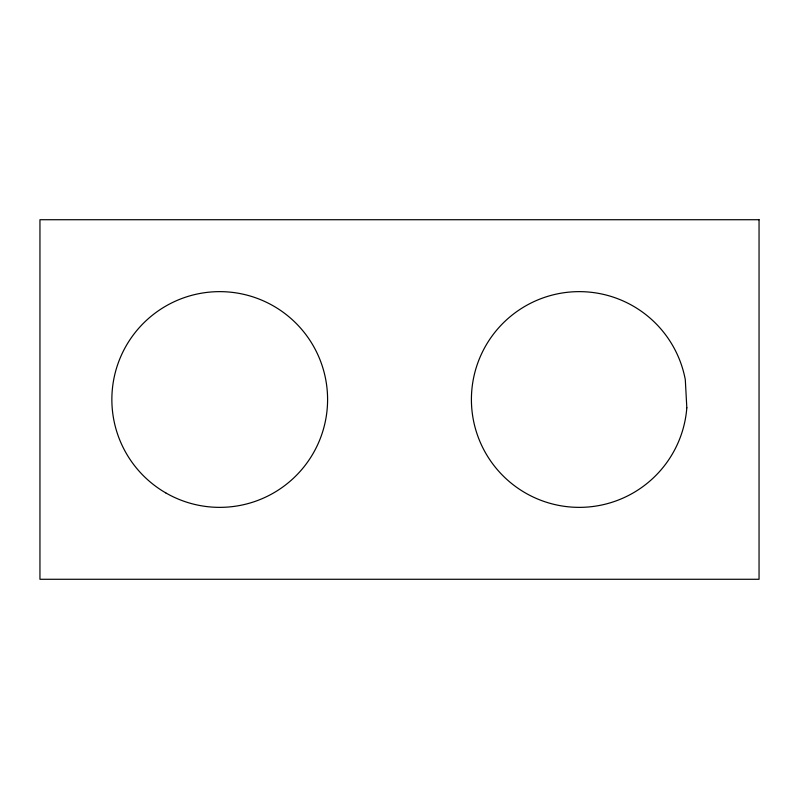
<?xml version="1.0" encoding="UTF-8"?>
<svg xmlns="http://www.w3.org/2000/svg" width="799" height="799" viewBox="0 0 799 799"><rect width="100%" height="100%" fill="white"/><g stroke="black" fill="none" stroke-linecap="round" stroke-linejoin="round"><path stroke-width="1.2" d="M759.05 219.725L39.95 219.725L39.95 579.275L759.05 579.275L759.05 219.725M686.82 407.8L685.302 379.685A107.865 107.865 0 0 0 516.504 311.78A107.865 107.865 0 0 0 526.301 493.462A107.865 107.865 0 0 0 686.82 407.8M165.793 492.913A107.865 107.865 0 0 0 327.59 399.5A107.865 107.865 0 0 0 165.793 306.087A107.865 107.865 0 0 0 165.793 492.913"/></g></svg>
